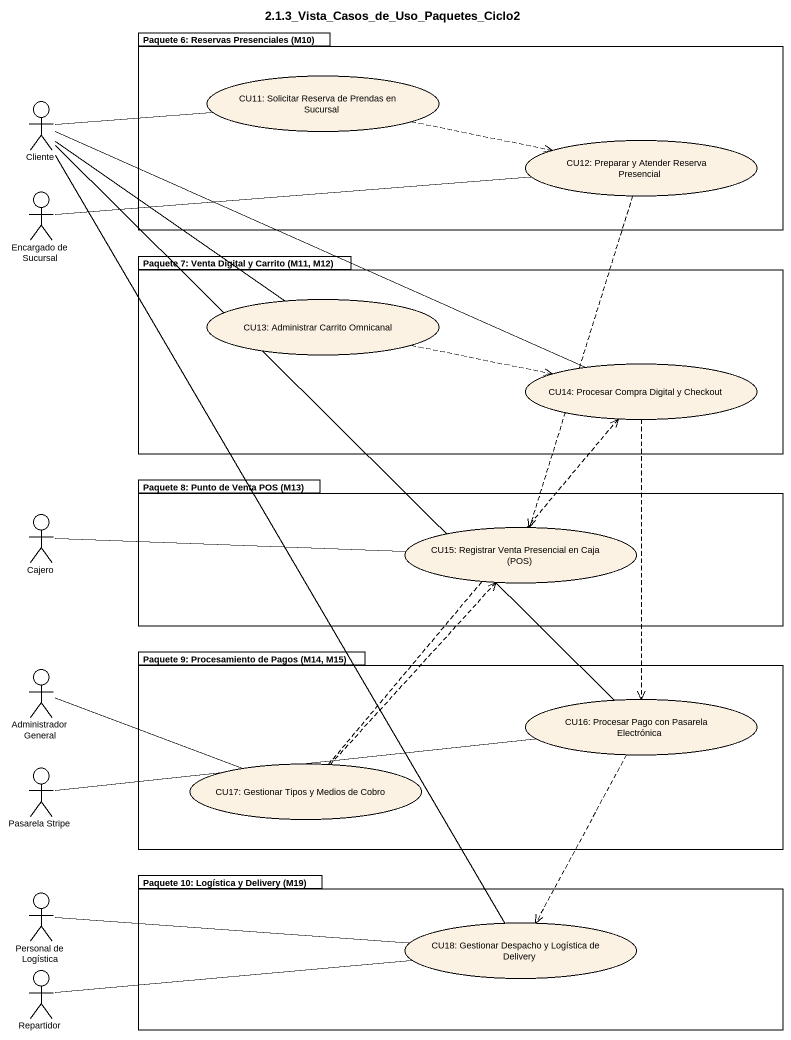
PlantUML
@startuml
title 2.1.3_Vista_Casos_de_Uso_Paquetes_Ciclo2
package "Paquete 6: Reservas Presenciales (M10)" as Paquete_6_Reservas {
  usecase "CU11: Solicitar Reserva de Prendas en Sucursal" as CU11_Solicitar_Reserva_de
  usecase "CU12: Preparar y Atender Reserva Presencial" as CU12_Preparar_y_Atender
}
actor Cliente
actor "Encargado de Sucursal" as Encargado_de_Sucursal
package "Paquete 7: Venta Digital y Carrito (M11, M12)" as Paquete_7_Venta_Digital_y {
  usecase "CU13: Administrar Carrito Omnicanal" as CU13_Administrar_Carrito
  usecase "CU14: Procesar Compra Digital y Checkout" as CU14_Procesar_Compra
}
package "Paquete 8: Punto de Venta POS (M13)" as Paquete_8_Punto_de_Venta {
  usecase "CU15: Registrar Venta Presencial en Caja (POS)" as CU15_Registrar_Venta
}
actor Cajero
actor "Administrador General" as Administrador_General
package "Paquete 9: Procesamiento de Pagos (M14, M15)" as Paquete_9_Procesamiento_de {
  usecase "CU16: Procesar Pago con Pasarela Electrónica" as CU16_Procesar_Pago_con
  usecase "CU17: Gestionar Tipos y Medios de Cobro" as CU17_Gestionar_Tipos_y
}
actor "Pasarela Stripe" as Pasarela_Stripe
actor "Personal de Logística" as Personal_de_Logística
package "Paquete 10: Logística y Delivery (M19)" as Paquete_10_Logística_y {
  usecase "CU18: Gestionar Despacho y Logística de Delivery" as CU18_Gestionar_Despacho_y
}
actor Repartidor
CU11_Solicitar_Reserva_de .right.> CU12_Preparar_y_Atender
Cliente -right- CU11_Solicitar_Reserva_de
Cliente -- CU13_Administrar_Carrito
Cliente -right- CU14_Procesar_Compra
Cliente -- CU16_Procesar_Pago_con
Cliente -- CU18_Gestionar_Despacho_y
CU12_Preparar_y_Atender ..> CU15_Registrar_Venta
Encargado_de_Sucursal -right- CU12_Preparar_y_Atender
CU13_Administrar_Carrito .right.> CU14_Procesar_Compra
CU14_Procesar_Compra ..> CU16_Procesar_Pago_con
Cajero -right- CU15_Registrar_Venta
Administrador_General -right- CU17_Gestionar_Tipos_y
CU16_Procesar_Pago_con ..> CU18_Gestionar_Despacho_y
Pasarela_Stripe -right- CU16_Procesar_Pago_con
CU17_Gestionar_Tipos_y .up.> CU14_Procesar_Compra
CU17_Gestionar_Tipos_y .up.> CU15_Registrar_Venta
Personal_de_Logística -right- CU18_Gestionar_Despacho_y
Repartidor -right- CU18_Gestionar_Despacho_y
@enduml
